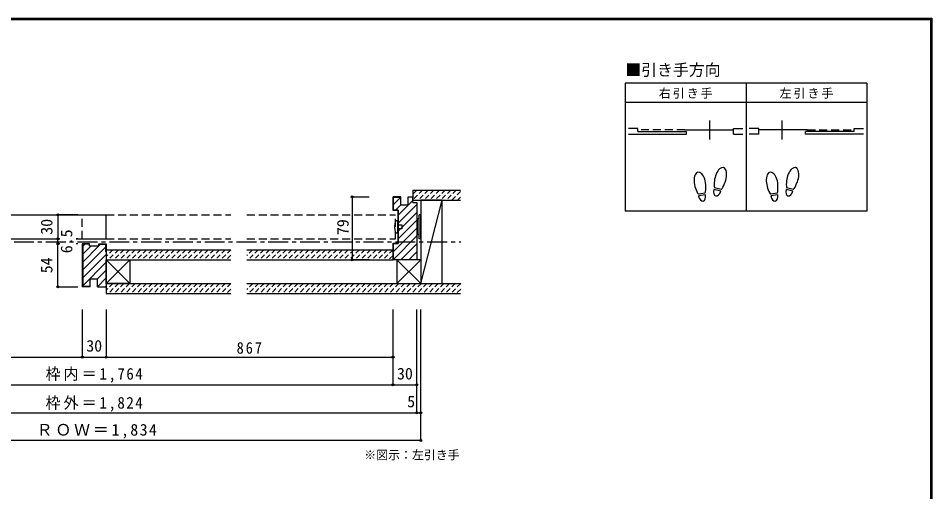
# Model space of a CAD drawing. Units: millimetres at full size, sheet at 1:5. Extents: x -973 to 977, y -718 to 696.
# Drawn here: x -173 to 977, y 100 to 696 of the extents above; entities that cross this region are included whole.
import ezdxf
from ezdxf.enums import TextEntityAlignment as Align

# ---------------------------------------------------------------- set-up
doc = ezdxf.new("R2010")
doc.units = ezdxf.units.MM
doc.header["$LTSCALE"] = 5
doc.header["$PDMODE"] = 32
doc.header["$PDSIZE"] = 2.5
for name, pattern in [('CHAIN1', [8, 5, -1, 1, -1]), ('DASHED1', [1.8, 1.2, -0.6]), ('DASHED2', [3, 2, -1])]:
    doc.linetypes.add(name, pattern=pattern)
for name, color, linetype in [('0-1_通り芯', 4, 'CHAIN1'), ('0-2_柱', 7, 'Continuous'), ('0-3_仕上げ', 2, 'Continuous'), ('0-4_枠', 3, 'Continuous'), ('0-6_扉', 2, 'Continuous'), ('0-7_金物', 7, 'Continuous'), ('0-8_戸当り', 3, 'Continuous'), ('0-A_文字', 3, 'Continuous'), ('0-B_寸法', 7, 'Continuous'), ('0-C_ハッチ', 4, 'DASHED1'), ('F-1_枠', 6, 'Continuous')]:
    doc.layers.add(name, color=color, linetype=linetype)
doc.styles.add('ＭＳ ゴシック', font='')
doc.styles.get('ＭＳ ゴシック').set_extended_font_data('MS Gothic')

msp = doc.modelspace()

# ---------------------------------------------------------------- linework, layer by layer
at = {"layer": '0-1_通り芯'}
msp.add_line((-538.233, 414.494), (383.842, 414.494), dxfattribs=at)
at = {"layer": '0-2_柱'}
for p, q in [((333.717, 466.994), (333.717, 361.994)), ((333.717, 361.994), (360.717, 466.994)), ((-32.303, 391.994), (-62.303, 361.994)), ((-62.303, 391.994), (-32.303, 361.994)), ((303.717, 391.994), (333.717, 361.994)), ((333.717, 391.994), (303.717, 361.994))]:
    msp.add_line(p, q, dxfattribs=at)
for points in [[(333.717, 361.994), (360.717, 361.994), (360.717, 466.994), (333.717, 466.994)], [(333.717, 391.994), (303.717, 391.994), (303.717, 361.994), (333.717, 361.994)]]:
    msp.add_lwpolyline(points, dxfattribs=at)
msp.add_lwpolyline([(-62.303, 391.994), (-32.303, 391.994), (-32.303, 361.994), (-62.303, 361.994)], close=True, dxfattribs=at)
at = {"layer": '0-3_仕上げ'}
for p, q in [((323.717, 479.494), (383.811, 479.494)), ((323.717, 479.494), (323.717, 466.994)), ((323.717, 466.994), (383.793, 466.994)), ((-62.303, 404.494), (-62.303, 391.994)), ((-62.303, 404.494), (94.706, 404.494)), ((114.706, 404.494), (298.717, 404.494)), ((-62.303, 391.994), (94.706, 391.994)), ((114.706, 391.994), (298.717, 391.994)), ((-62.303, 361.994), (-62.303, 349.494)), ((-62.303, 361.994), (94.706, 361.994)), ((114.706, 361.994), (383.842, 361.994)), ((-62.303, 349.494), (94.706, 349.494)), ((114.706, 349.494), (383.641, 349.494))]:
    msp.add_line(p, q, dxfattribs=at)
at = {"layer": '0-4_枠'}
for p, q in [((308.717, 470.994), (298.717, 470.994)), ((298.717, 453.994), (298.717, 470.994)), ((308.717, 470.494), (299.217, 470.494)), ((299.217, 454.494), (299.217, 470.494)), ((308.717, 460.994), (308.717, 470.994)), ((308.717, 460.994), (317.717, 460.994)), ((317.717, 470.994), (323.717, 470.994)), ((317.717, 460.994), (317.717, 470.994)), ((323.717, 463.994), (323.717, 470.994)), ((304.717, 453.994), (298.717, 453.994)), ((305.217, 454.494), (299.217, 454.494)), ((304.717, 453.994), (304.717, 412.994)), ((305.217, 454.494), (305.217, 412.494)), ((-92.303, 411.994), (-92.303, 357.994)), ((-83.303, 411.994), (-92.303, 411.994)), ((-91.803, 411.494), (-91.803, 358.494)), ((-83.303, 411.494), (-91.803, 411.494)), ((-83.303, 409.494), (-83.303, 411.994)), ((-83.303, 409.494), (-71.303, 409.494)), ((-71.303, 411.994), (-62.303, 411.994)), ((-71.303, 409.494), (-71.303, 411.994)), ((-71.303, 411.494), (-62.803, 411.494)), ((-62.803, 401.994), (-62.803, 411.494)), ((-62.303, 411.994), (-62.303, 357.994)), ((298.717, 391.994), (298.717, 412.994)), ((298.717, 412.994), (304.717, 412.994)), ((299.217, 391.994), (299.217, 412.494)), ((299.217, 412.494), (305.217, 412.494)), ((-62.803, 401.994), (-62.303, 401.994)), ((-82.303, 367.994), (-73.303, 367.994)), ((-82.303, 357.994), (-82.303, 367.994)), ((-73.303, 357.994), (-73.303, 367.994)), ((-82.303, 357.994), (-92.303, 357.994)), ((-82.303, 358.494), (-91.803, 358.494)), ((-73.303, 357.994), (-62.303, 357.994))]:
    msp.add_line(p, q, dxfattribs=at)
msp.add_lwpolyline([(323.717, 463.994), (328.717, 463.994), (328.717, 391.994), (298.717, 391.994)], dxfattribs=at)
at = {"layer": '0-6_扉', "color": 6}
for p, q in [((-249.313, 448.494), (-62.303, 448.494)), ((-62.303, 418.494), (-62.303, 448.494)), ((-249.313, 418.494), (-120.741, 418.494)), ((-100.103, 418.494), (-62.303, 418.494))]:
    msp.add_line(p, q, dxfattribs=at)
at = {"layer": '0-6_扉', "linetype": 'DASHED2'}
for p, q in [((-92.303, 418.494), (-92.303, 448.494)), ((-62.303, 448.494), (94.706, 448.494)), ((114.706, 448.494), (301.717, 448.494)), ((301.717, 418.494), (301.717, 448.494)), ((-62.303, 418.494), (94.706, 418.494)), ((114.706, 418.494), (301.717, 418.494))]:
    msp.add_line(p, q, dxfattribs=at)
at = {"layer": '0-7_金物'}
for p, q in [((333.717, 448.494), (331.717, 448.494)), ((331.717, 418.494), (331.717, 448.494)), ((333.717, 418.494), (333.717, 448.494)), ((304.717, 440.994), (301.717, 440.994)), ((304.717, 425.994), (304.717, 440.994)), ((329.717, 442.494), (328.717, 442.494)), ((329.717, 423.494), (329.717, 443.494)), ((331.717, 443.494), (329.717, 443.494)), ((301.717, 425.994), (304.717, 425.994)), ((304.717, 435.994), (309.717, 435.994)), ((309.717, 430.994), (304.717, 430.994)), ((309.717, 435.994), (309.717, 430.994)), ((329.717, 424.494), (328.717, 424.494)), ((331.717, 423.494), (329.717, 423.494)), ((333.717, 418.494), (331.717, 418.494))]:
    msp.add_line(p, q, dxfattribs=at)
msp.add_arc((329.342, 433.494), 28.625, 164.81071, 195.18929, dxfattribs=at)
at = {"layer": '0-8_戸当り'}
for p, q in [((697.586, 543.354), (697.586, 567.354)), ((788.386, 543.354), (788.386, 567.354)), ((691.611, 475.878), (682.965, 474.353)), ((691.976, 473.81), (683.33, 472.285)), ((711.079, 478.206), (702.598, 480.478)), ((711.622, 480.235), (703.142, 482.507)), ((782.411, 475.878), (773.765, 474.353)), ((782.776, 473.81), (774.13, 472.285)), ((801.879, 478.206), (793.398, 480.478)), ((802.422, 480.235), (793.942, 482.507))]:
    msp.add_line(p, q, dxfattribs=at)
at = {"layer": '0-8_戸当り', "color": 2}
for p, q in [((606.986, 557.154), (594.986, 557.154)), ((606.986, 553.554), (606.986, 557.154)), ((606.986, 553.554), (668.186, 553.554)), ((665.786, 555.354), (726.986, 555.354)), ((668.186, 549.954), (668.186, 553.554)), ((726.986, 549.954), (726.986, 557.154)), ((726.986, 557.154), (738.986, 557.154)), ((758.986, 557.154), (746.986, 557.154)), ((758.986, 549.954), (758.986, 557.154)), ((820.186, 555.354), (758.986, 555.354)), ((817.786, 549.954), (817.786, 553.554)), ((878.986, 553.554), (817.786, 553.554)), ((878.986, 553.554), (878.986, 557.154)), ((878.986, 557.154), (890.986, 557.154)), ((594.986, 549.954), (668.186, 549.954)), ((726.986, 549.954), (738.986, 549.954)), ((758.986, 549.954), (746.986, 549.954)), ((890.986, 549.954), (817.786, 549.954))]:
    msp.add_line(p, q, dxfattribs=at)
at = {"layer": '0-8_戸当り', "color": 2, "linetype": 'DASHED2'}
for p, q in [((665.786, 555.354), (606.986, 555.354)), ((820.186, 555.354), (878.986, 555.354))]:
    msp.add_line(p, q, dxfattribs=at)
at = {"layer": '0-8_戸当り'}
for centre, major_axis, ratio, start_param, end_param in [((710.867, 494.378), (3.644, 13.601), 0.5, 4.34059143, 8.22577918), ((801.667, 494.378), (3.644, 13.601), 0.5, 4.34059143, 8.22577918), ((684.95, 488.377), (-2.445, 13.867), 0.5, 4.34059143, 8.22577918), ((775.75, 488.377), (-2.445, 13.867), 0.5, 4.34059143, 8.22577918), ((685.02, 487.981), (-2.963, 16.802), 0.4, 3.84030852, 4.43255203), ((710.763, 493.989), (4.416, 16.48), 0.4, 1.85063327, 2.44287679), ((710.763, 493.989), (4.416, 16.48), 0.4, 3.84030852, 4.43255203), ((775.82, 487.981), (-2.963, 16.802), 0.4, 3.84030852, 4.43255203), ((801.563, 493.989), (4.416, 16.48), 0.4, 1.85063327, 2.44287679), ((801.563, 493.989), (4.416, 16.48), 0.4, 3.84030852, 4.43255203), ((685.02, 487.981), (-2.963, 16.802), 0.4, 1.85063327, 2.44287679), ((687.653, 473.047), (-1.27, 7.205), 0.6, 1.57079633, 4.71238898), ((706.838, 479.342), (1.894, 7.067), 0.6, 1.57079633, 4.71238898), ((775.82, 487.981), (-2.963, 16.802), 0.4, 1.85063327, 2.44287679), ((778.453, 473.047), (-1.27, 7.205), 0.6, 1.57079633, 4.71238898), ((797.638, 479.342), (1.894, 7.067), 0.6, 1.57079633, 4.71238898)]:
    msp.add_ellipse(centre, major_axis=major_axis, ratio=ratio, start_param=start_param, end_param=end_param, dxfattribs=at)
at = {"layer": '0-A_文字'}
for p, q in [((894.986, 614.167), (590.986, 614.167)), ((590.986, 614.167), (590.986, 453.167)), ((742.986, 614.167), (742.986, 453.167)), ((894.986, 614.167), (894.986, 453.167)), ((590.986, 590.167), (894.986, 590.167)), ((894.986, 453.167), (590.986, 453.167))]:
    msp.add_line(p, q, dxfattribs=at)
at = {"layer": '0-B_寸法', "color": 4}
for p, q in [((247.239, 470.994), (268.717, 470.994)), ((247.239, 470.994), (247.239, 391.994)), ((-123.008, 448.494), (-123.008, 418.494)), ((-97.962, 448.494), (-123.008, 448.494)), ((-123.008, 411.994), (-123.008, 418.494)), ((-120.741, 418.494), (-123.008, 418.494)), ((-97.962, 418.494), (-100.103, 418.494)), ((-123.008, 357.994), (-123.008, 411.994)), ((-120.741, 411.994), (-123.008, 411.994)), ((-97.962, 411.994), (-100.103, 411.994)), ((268.717, 391.994), (247.239, 391.994)), ((-123.008, 357.994), (-97.962, 357.994)), ((-92.303, 329.494), (-92.303, 269.494)), ((-62.303, 329.494), (-62.303, 269.494)), ((298.717, 234.494), (298.717, 329.494)), ((328.717, 199.494), (328.717, 329.494)), ((333.717, 164.494), (333.717, 329.494)), ((-453.233, 269.494), (298.717, 269.494)), ((-483.233, 234.494), (328.717, 234.494)), ((-488.233, 199.494), (333.717, 199.494)), ((333.717, 164.494), (-488.233, 164.494))]:
    msp.add_line(p, q, dxfattribs=at)
at = {"layer": '0-B_寸法'}
for p in [(247.239, 470.994), (-123.008, 448.494), (-123.008, 418.494), (-123.008, 411.994), (247.239, 391.994), (-123.008, 357.994), (-92.303, 269.494), (-62.303, 269.494), (298.717, 269.494), (298.717, 234.494), (328.717, 234.494), (328.717, 199.494), (333.717, 199.494), (333.717, 164.494)]:
    msp.add_point(p, dxfattribs=at)
at = {"layer": '0-C_ハッチ'}
for p, q in [((328.882, 479.494), (323.724, 474.336)), ((335.953, 479.494), (323.735, 467.275)), ((343.024, 479.494), (330.524, 466.994)), ((350.095, 479.494), (337.595, 466.994)), ((357.166, 479.494), (344.666, 466.994)), ((364.237, 479.494), (351.737, 466.994)), ((371.308, 479.494), (358.808, 466.994)), ((378.379, 479.494), (365.879, 466.994)), ((383.811, 477.854), (372.95, 466.994)), ((383.811, 470.783), (380.021, 466.994)), ((-53.988, 404.494), (-62.303, 396.178)), ((-61.059, 404.494), (-62.303, 403.249)), ((-46.917, 404.494), (-59.417, 391.994)), ((-39.846, 404.494), (-52.346, 391.994)), ((-32.775, 404.494), (-45.275, 391.994)), ((-25.704, 404.494), (-38.204, 391.994)), ((-18.633, 404.494), (-31.133, 391.994)), ((-11.562, 404.494), (-24.062, 391.994)), ((-4.49, 404.494), (-16.99, 391.994)), ((2.581, 404.494), (-9.919, 391.994)), ((9.652, 404.494), (-2.848, 391.994)), ((16.723, 404.494), (4.223, 391.994)), ((23.794, 404.494), (11.294, 391.994)), ((30.865, 404.494), (18.365, 391.994)), ((37.936, 404.494), (25.436, 391.994)), ((45.007, 404.494), (32.507, 391.994)), ((52.078, 404.494), (39.578, 391.994)), ((59.149, 404.494), (46.649, 391.994)), ((66.22, 404.494), (53.72, 391.994)), ((73.291, 404.494), (60.791, 391.994)), ((80.362, 404.494), (67.862, 391.994)), ((87.433, 404.494), (74.933, 391.994)), ((94.504, 404.494), (82.004, 391.994)), ((114.9, 404.494), (114.706, 404.3)), ((121.972, 404.494), (114.706, 397.228)), ((129.043, 404.494), (116.543, 391.994)), ((136.114, 404.494), (123.614, 391.994)), ((143.185, 404.494), (130.685, 391.994)), ((150.256, 404.494), (137.756, 391.994)), ((157.327, 404.494), (144.827, 391.994)), ((164.398, 404.494), (151.898, 391.994)), ((171.469, 404.494), (158.969, 391.994)), ((178.54, 404.494), (166.04, 391.994)), ((185.611, 404.494), (173.111, 391.994)), ((192.682, 404.494), (180.182, 391.994)), ((199.753, 404.494), (187.253, 391.994)), ((206.824, 404.494), (194.324, 391.994)), ((213.895, 404.494), (201.395, 391.994)), ((220.966, 404.494), (208.466, 391.994)), ((228.038, 404.494), (215.538, 391.994)), ((235.109, 404.494), (222.609, 391.994)), ((242.18, 404.494), (229.68, 391.994)), ((249.251, 404.494), (236.751, 391.994)), ((256.322, 404.494), (243.822, 391.994)), ((263.393, 404.494), (250.893, 391.994)), ((270.464, 404.494), (257.964, 391.994)), ((277.535, 404.494), (265.035, 391.994)), ((284.606, 404.494), (272.106, 391.994)), ((291.677, 404.494), (279.177, 391.994)), ((298.717, 404.463), (286.248, 391.994)), ((94.706, 397.624), (89.076, 391.994)), ((298.717, 397.391), (293.319, 391.994)), ((-53.988, 361.994), (-62.303, 353.678)), ((-61.059, 361.994), (-62.303, 360.749)), ((-46.917, 361.994), (-59.417, 349.494)), ((-39.846, 361.994), (-52.346, 349.494)), ((-32.775, 361.994), (-45.275, 349.494)), ((-25.704, 361.994), (-38.204, 349.494)), ((-18.633, 361.994), (-31.133, 349.494)), ((-11.562, 361.994), (-24.062, 349.494)), ((-4.49, 361.994), (-16.99, 349.494)), ((2.581, 361.994), (-9.919, 349.494)), ((9.652, 361.994), (-2.848, 349.494)), ((16.723, 361.994), (4.223, 349.494)), ((23.794, 361.994), (11.294, 349.494)), ((30.865, 361.994), (18.365, 349.494)), ((37.936, 361.994), (25.436, 349.494)), ((45.007, 361.994), (32.507, 349.494)), ((52.078, 361.994), (39.578, 349.494)), ((59.149, 361.994), (46.649, 349.494)), ((66.22, 361.994), (53.72, 349.494)), ((73.291, 361.994), (60.791, 349.494)), ((80.362, 361.994), (67.862, 349.494)), ((87.433, 361.994), (74.933, 349.494)), ((87.433, 361.994), (74.933, 349.494)), ((94.706, 362.195), (82.004, 349.494)), ((122.244, 361.994), (114.706, 354.456)), ((115.173, 361.994), (114.706, 361.527)), ((129.315, 361.994), (116.815, 349.494)), ((136.386, 361.994), (123.886, 349.494)), ((143.457, 361.994), (130.957, 349.494)), ((150.528, 361.994), (138.028, 349.494)), ((157.599, 361.994), (145.099, 349.494)), ((164.67, 361.994), (152.17, 349.494)), ((171.741, 361.994), (159.241, 349.494)), ((178.812, 361.994), (166.312, 349.494)), ((185.884, 361.994), (173.384, 349.494)), ((192.955, 361.994), (180.455, 349.494)), ((200.026, 361.994), (187.526, 349.494)), ((207.097, 361.994), (194.597, 349.494)), ((214.168, 361.994), (201.668, 349.494)), ((221.239, 361.994), (208.739, 349.494)), ((228.31, 361.994), (215.81, 349.494)), ((235.381, 361.994), (222.881, 349.494)), ((242.452, 361.994), (229.952, 349.494)), ((249.523, 361.994), (237.023, 349.494)), ((256.594, 361.994), (244.094, 349.494)), ((263.665, 361.994), (251.165, 349.494)), ((270.736, 361.994), (258.236, 349.494)), ((277.807, 361.994), (265.307, 349.494)), ((284.878, 361.994), (272.378, 349.494)), ((291.95, 361.994), (279.45, 349.494)), ((299.021, 361.994), (286.521, 349.494)), ((306.092, 361.994), (293.592, 349.494)), ((313.163, 361.994), (300.663, 349.494)), ((320.234, 361.994), (307.734, 349.494)), ((327.305, 361.994), (314.805, 349.494)), ((334.376, 361.994), (321.876, 349.494)), ((341.447, 361.994), (328.947, 349.494)), ((348.518, 361.994), (336.018, 349.494)), ((355.589, 361.994), (343.089, 349.494)), ((362.66, 361.994), (350.16, 349.494)), ((369.731, 361.994), (357.231, 349.494)), ((376.802, 361.994), (364.302, 349.494)), ((383.842, 361.963), (371.373, 349.494)), ((94.706, 355.124), (89.076, 349.494)), ((383.842, 354.891), (378.444, 349.494))]:
    msp.add_line(p, q, dxfattribs=at)
at = {"layer": '0-C_ハッチ', "linetype": 'Continuous'}
for p, q in [((299.217, 461.703), (308.007, 470.494)), ((301.907, 454.494), (308.717, 461.304)), ((305.217, 447.904), (323.717, 466.404)), ((305.217, 438.005), (328.717, 461.505)), ((317.717, 470.304), (318.407, 470.994)), ((305.217, 428.105), (328.717, 451.605)), ((305.217, 418.206), (328.717, 441.706)), ((299.217, 402.306), (328.717, 431.806)), ((299.217, 392.407), (328.717, 421.907)), ((-91.803, 408.87), (-89.18, 411.494)), ((-91.803, 398.97), (-81.28, 409.494)), ((-91.803, 389.071), (-71.381, 409.494)), ((-91.803, 379.171), (-62.803, 408.171)), ((-71.303, 409.571), (-69.381, 411.494)), ((308.703, 391.994), (328.717, 412.007)), ((-91.803, 369.272), (-62.303, 398.772)), ((318.603, 391.994), (328.717, 402.108)), ((328.502, 391.994), (328.717, 392.208)), ((-91.803, 359.372), (-62.303, 388.872)), ((-73.303, 367.973), (-62.303, 378.973)), ((-73.303, 358.073), (-62.303, 369.073)), ((-82.783, 358.494), (-82.303, 358.973)), ((-63.484, 357.994), (-62.303, 359.174))]:
    msp.add_line(p, q, dxfattribs=at)
at = {"layer": 'F-1_枠'}
for p, q in [((-973.347, 695.833), (976.653, 695.833)), ((-973.347, 695), (976.653, 695)), ((-973.347, 694.167), (976.653, 694.167)), ((974.986, 695.833), (974.986, -700.833)), ((975.82, 695.833), (975.82, -700.833)), ((976.653, 695.833), (976.653, -700.833))]:
    msp.add_line(p, q, dxfattribs=at)

# ---------------------------------------------------------------- texts
at = {"layer": '0-A_文字', "color": 7, "style": 'ＭＳ ゴシック'}
for s, height, p in [('■引き手方向', 14.66, (590.986, 619.167)), ('※図示：左引き手', 11, (262.56, 137.538))]:
    msp.add_text(s, height=height, dxfattribs=at).set_placement(p, align=Align.BOTTOM_LEFT)
at = {"layer": '0-A_文字', "color": 7, "char_height": 11, "attachment_point": 7, "style": 'ＭＳ ゴシック'}
for s, insert in [('\\T1.17;右引き手', (633.236, 594.667)), ('\\T1.17;左引き手', (785.236, 594.667))]:
    msp.add_mtext(s, dxfattribs=dict(at, insert=insert))
at = {"layer": '0-B_寸法', "style": 'ＭＳ ゴシック'}
for s, p in [('30', (-125.508, 423.494)), ('79', (247.255, 423.068)), ('6.5', (-100.508, 400.244)), ('54', (-125.508, 374.994))]:
    msp.add_text(s, height=14.66, rotation=90, dxfattribs=at).set_placement(p, align=Align.BOTTOM_LEFT)
for s, p in [('30', (-87.303, 271.994)), ('30', (303.717, 236.994)), ('5', (316.563, 201.994))]:
    msp.add_text(s, height=14.66, dxfattribs=at).set_placement(p, align=Align.BOTTOM_LEFT)
at = {"layer": '0-B_寸法', "char_height": 14.66, "attachment_point": 7, "style": 'ＭＳ ゴシック'}
for s, insert in [('\\T1.27;\\W0.9;867', (101.957, 273.583)), ('\\T1.19;\\W0.95;枠内＝1,764', (-138.553, 237.404)), ('\\T1.19;\\W0.95;枠外＝1,824', (-138.553, 200.951)), ('\\T1.18;ＲＯＷ＝1,834', (-149.803, 166.994))]:
    msp.add_mtext(s, dxfattribs=dict(at, insert=insert))

doc.saveas('drawing.dxf')
